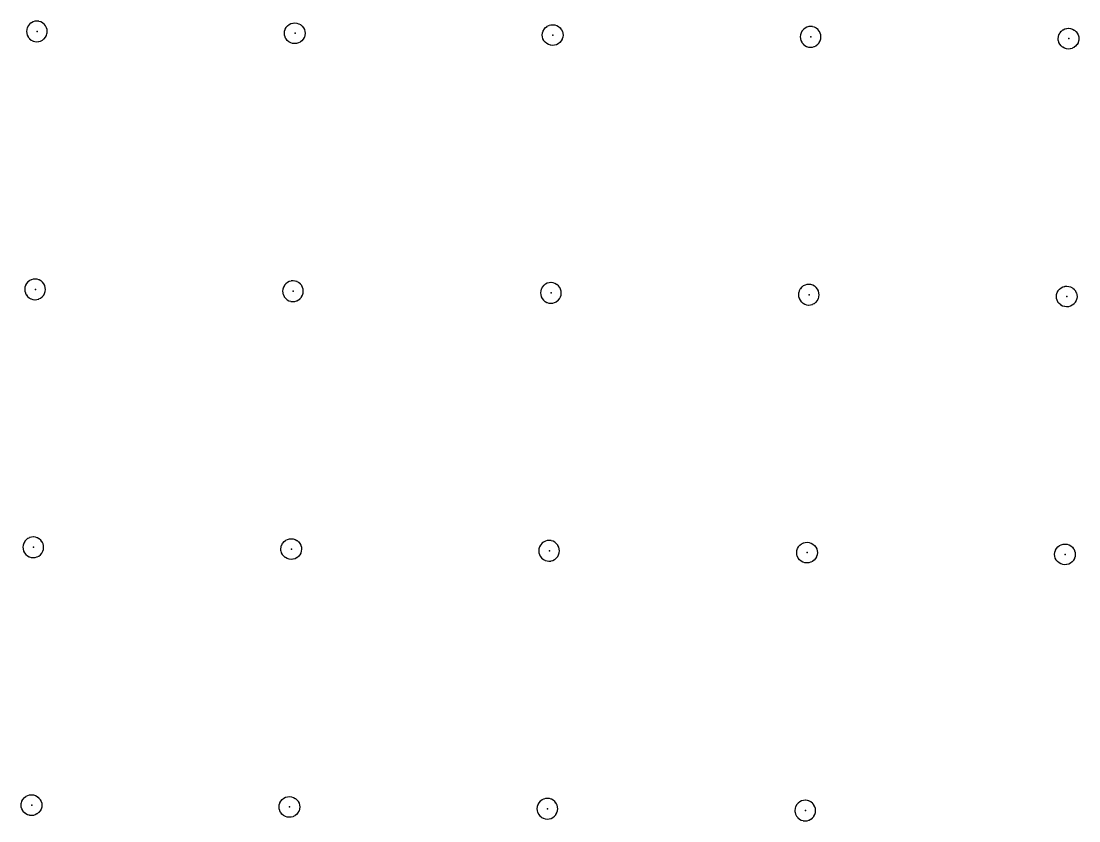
# Model space of a CAD drawing. Header units: metres. Extents: x 0 to 398, y -24 to 612.
# Drawn here: x 227.9 to 338.7, y 2.2 to 85.9 of the extents above; entities that cross this region are included whole.
import ezdxf

# ---------------------------------------------------------------- set-up
doc = ezdxf.new("R2010")
doc.units = ezdxf.units.M
doc.layers.add('LAYER_01_CUT', color=7, linetype='Continuous')
doc.layers.add('LAYER_04_GRID', color=7, linetype='Continuous')

msp = doc.modelspace()

# ---------------------------------------------------------------- linework, layer by layer
at = {"layer": 'LAYER_01_CUT'}
for points in [[(228.79, 84.08), (228.95, 83.95), (228.96, 83.94), (228.97, 83.93), (229.15, 83.84), (229.16, 83.83), (229.16, 83.83), (229.35, 83.77), (229.36, 83.77), (229.37, 83.77), (229.56, 83.75), (229.57, 83.75), (229.57, 83.75), (229.75, 83.77), (229.76, 83.77), (229.77, 83.77), (229.95, 83.82), (229.96, 83.82), (229.97, 83.83), (230.15, 83.91), (230.15, 83.92), (230.16, 83.92), (230.32, 84.05), (230.33, 84.05), (230.46, 84.21), (230.47, 84.22), (230.47, 84.23), (230.57, 84.41), (230.57, 84.42), (230.58, 84.42), (230.63, 84.61), (230.64, 84.62), (230.64, 84.63), (230.66, 84.82), (230.66, 84.83), (230.66, 84.83), (230.64, 85.01), (230.64, 85.02), (230.64, 85.03), (230.59, 85.21), (230.59, 85.22), (230.58, 85.23), (230.49, 85.41), (230.49, 85.41), (230.48, 85.42), (230.36, 85.58), (230.35, 85.59), (230.2, 85.72), (230.18, 85.73), (230.18, 85.73), (230, 85.83), (229.99, 85.83), (229.98, 85.84), (229.8, 85.89), (229.79, 85.9), (229.78, 85.9), (229.59, 85.92), (229.58, 85.92), (229.57, 85.92), (229.39, 85.9), (229.39, 85.9), (229.38, 85.9), (229.2, 85.85), (229.19, 85.85), (229.18, 85.84), (229, 85.75), (228.99, 85.75), (228.99, 85.74), (228.83, 85.62), (228.82, 85.61), (228.69, 85.46), (228.68, 85.44), (228.67, 85.44), (228.58, 85.26), (228.57, 85.25), (228.57, 85.24), (228.51, 85.06), (228.51, 85.05), (228.51, 85.04), (228.49, 84.85), (228.49, 84.84), (228.49, 84.83), (228.51, 84.65), (228.51, 84.65), (228.51, 84.64), (228.56, 84.45), (228.56, 84.45), (228.57, 84.44), (228.65, 84.26), (228.66, 84.25), (228.66, 84.25), (228.79, 84.09), (228.79, 84.08)], [(257.2, 85.53), (257.35, 85.4), (257.36, 85.39), (257.48, 85.23), (257.49, 85.23), (257.49, 85.22), (257.58, 85.04), (257.59, 85.03), (257.59, 85.03), (257.64, 84.84), (257.64, 84.83), (257.64, 84.83), (257.66, 84.65), (257.66, 84.64), (257.66, 84.63), (257.64, 84.44), (257.64, 84.43), (257.63, 84.42), (257.58, 84.24), (257.57, 84.23), (257.57, 84.22), (257.47, 84.04), (257.47, 84.04), (257.46, 84.02), (257.33, 83.87), (257.32, 83.86), (257.16, 83.74), (257.15, 83.73), (257.15, 83.73), (256.97, 83.64), (256.96, 83.64), (256.95, 83.63), (256.77, 83.58), (256.76, 83.58), (256.75, 83.58), (256.57, 83.56), (256.57, 83.56), (256.56, 83.56), (256.37, 83.58), (256.36, 83.59), (256.35, 83.59), (256.16, 83.65), (256.16, 83.65), (256.15, 83.65), (255.97, 83.75), (255.96, 83.75), (255.95, 83.76), (255.79, 83.89), (255.79, 83.9), (255.66, 84.06), (255.66, 84.07), (255.65, 84.08), (255.57, 84.25), (255.56, 84.26), (255.56, 84.27), (255.51, 84.45), (255.51, 84.46), (255.51, 84.47), (255.49, 84.65), (255.49, 84.65), (255.49, 84.66), (255.51, 84.85), (255.51, 84.86), (255.51, 84.87), (255.57, 85.06), (255.57, 85.07), (255.58, 85.07), (255.67, 85.25), (255.68, 85.26), (255.69, 85.27), (255.82, 85.43), (255.83, 85.43), (255.99, 85.56), (255.99, 85.56), (256, 85.57), (256.18, 85.66), (256.19, 85.66), (256.2, 85.66), (256.38, 85.71), (256.39, 85.71), (256.39, 85.72), (256.57, 85.73), (256.58, 85.73), (256.59, 85.73), (256.78, 85.71), (256.79, 85.71), (256.8, 85.71), (256.98, 85.65), (256.99, 85.65), (257, 85.64), (257.18, 85.55), (257.18, 85.54), (257.2, 85.53)], [(284.66, 84.45), (284.66, 84.45), (284.64, 84.25), (284.64, 84.25), (284.63, 84.24), (284.58, 84.05), (284.57, 84.04), (284.57, 84.03), (284.47, 83.86), (284.47, 83.85), (284.46, 83.84), (284.33, 83.68), (284.32, 83.68), (284.16, 83.55), (284.15, 83.55), (284.15, 83.54), (283.97, 83.45), (283.96, 83.45), (283.95, 83.45), (283.77, 83.4), (283.76, 83.39), (283.75, 83.39), (283.57, 83.38), (283.57, 83.38), (283.56, 83.38), (283.37, 83.4), (283.36, 83.4), (283.35, 83.4), (283.16, 83.46), (283.15, 83.46), (283.15, 83.47), (282.97, 83.56), (282.96, 83.57), (282.95, 83.58), (282.79, 83.71), (282.79, 83.71), (282.66, 83.87), (282.66, 83.88), (282.65, 83.89), (282.56, 84.07), (282.56, 84.07), (282.56, 84.08), (282.51, 84.27), (282.51, 84.27), (282.51, 84.28), (282.49, 84.46), (282.49, 84.47), (282.49, 84.48), (282.51, 84.67), (282.51, 84.68), (282.51, 84.68), (282.57, 84.87), (282.57, 84.88), (282.58, 84.89), (282.67, 85.06), (282.68, 85.07), (282.69, 85.08), (282.82, 85.24), (282.83, 85.25), (282.99, 85.37), (282.99, 85.38), (283, 85.38), (283.18, 85.47), (283.19, 85.47), (283.19, 85.48), (283.38, 85.53), (283.39, 85.53), (283.39, 85.53), (283.57, 85.54), (283.58, 85.54), (283.59, 85.54), (283.78, 85.52), (283.79, 85.52), (283.8, 85.52), (283.98, 85.46), (283.99, 85.46), (284, 85.46), (284.18, 85.36), (284.18, 85.36), (284.2, 85.34), (284.35, 85.21), (284.36, 85.21), (284.48, 85.05), (284.49, 85.04), (284.49, 85.03), (284.58, 84.86), (284.59, 84.85), (284.59, 84.84), (284.64, 84.66), (284.64, 84.65), (284.64, 84.64), (284.66, 84.46), (284.66, 84.45)], [(310.16, 83.27), (310.35, 83.21), (310.36, 83.21), (310.37, 83.21), (310.56, 83.19), (310.56, 83.19), (310.57, 83.19), (310.75, 83.21), (310.76, 83.21), (310.77, 83.21), (310.95, 83.26), (310.96, 83.26), (310.97, 83.27), (311.14, 83.35), (311.15, 83.36), (311.16, 83.36), (311.32, 83.49), (311.32, 83.5), (311.46, 83.65), (311.47, 83.66), (311.47, 83.67), (311.57, 83.85), (311.57, 83.86), (311.57, 83.86), (311.63, 84.05), (311.63, 84.06), (311.64, 84.07), (311.66, 84.26), (311.66, 84.27), (311.66, 84.27), (311.64, 84.45), (311.64, 84.46), (311.64, 84.47), (311.59, 84.65), (311.58, 84.66), (311.58, 84.67), (311.49, 84.85), (311.49, 84.85), (311.48, 84.86), (311.36, 85.02), (311.35, 85.03), (311.2, 85.16), (311.18, 85.17), (311.18, 85.17), (311, 85.27), (310.99, 85.27), (310.98, 85.28), (310.79, 85.33), (310.79, 85.34), (310.78, 85.34), (310.59, 85.36), (310.58, 85.36), (310.57, 85.36), (310.39, 85.34), (310.39, 85.34), (310.38, 85.34), (310.19, 85.29), (310.19, 85.29), (310.18, 85.28), (310, 85.19), (309.99, 85.19), (309.99, 85.18), (309.83, 85.06), (309.82, 85.05), (309.69, 84.9), (309.68, 84.88), (309.67, 84.88), (309.58, 84.7), (309.57, 84.69), (309.57, 84.68), (309.51, 84.5), (309.51, 84.49), (309.51, 84.48), (309.49, 84.29), (309.49, 84.28), (309.49, 84.27), (309.5, 84.09), (309.51, 84.09), (309.51, 84.08), (309.56, 83.9), (309.56, 83.89), (309.56, 83.88), (309.65, 83.7), (309.66, 83.69), (309.66, 83.69), (309.79, 83.53), (309.79, 83.52), (309.95, 83.39), (309.96, 83.38), (309.97, 83.37), (310.15, 83.28), (310.15, 83.28), (310.16, 83.27)], [(336.69, 84.71), (336.82, 84.87), (336.83, 84.87), (336.99, 85), (336.99, 85), (337, 85.01), (337.18, 85.1), (337.19, 85.1), (337.19, 85.1), (337.38, 85.15), (337.38, 85.15), (337.39, 85.16), (337.57, 85.17), (337.58, 85.17), (337.59, 85.17), (337.78, 85.15), (337.79, 85.15), (337.79, 85.15), (337.98, 85.09), (337.99, 85.09), (338, 85.08), (338.18, 84.99), (338.18, 84.98), (338.2, 84.97), (338.35, 84.84), (338.36, 84.83), (338.48, 84.67), (338.49, 84.67), (338.49, 84.66), (338.58, 84.48), (338.58, 84.47), (338.59, 84.47), (338.64, 84.28), (338.64, 84.27), (338.64, 84.27), (338.66, 84.09), (338.66, 84.08), (338.65, 84.07), (338.64, 83.88), (338.63, 83.87), (338.63, 83.87), (338.57, 83.68), (338.57, 83.67), (338.57, 83.66), (338.47, 83.48), (338.47, 83.48), (338.46, 83.46), (338.32, 83.31), (338.32, 83.3), (338.16, 83.18), (338.15, 83.17), (338.14, 83.17), (337.97, 83.08), (337.96, 83.08), (337.95, 83.07), (337.77, 83.02), (337.76, 83.02), (337.75, 83.02), (337.57, 83), (337.56, 83), (337.56, 83), (337.37, 83.02), (337.36, 83.03), (337.35, 83.03), (337.16, 83.09), (337.15, 83.09), (337.15, 83.09), (336.97, 83.19), (336.96, 83.19), (336.95, 83.2), (336.79, 83.34), (336.79, 83.34), (336.66, 83.5), (336.66, 83.51), (336.65, 83.52), (336.56, 83.69), (336.56, 83.7), (336.56, 83.71), (336.51, 83.89), (336.5, 83.9), (336.5, 83.91), (336.49, 84.09), (336.49, 84.1), (336.49, 84.1), (336.51, 84.29), (336.51, 84.3), (336.51, 84.31), (336.57, 84.5), (336.57, 84.51), (336.58, 84.51), (336.67, 84.69), (336.68, 84.7), (336.69, 84.71)], [(230.46, 58.01), (230.46, 58.02), (230.45, 58.03), (230.4, 58.21), (230.4, 58.22), (230.4, 58.23), (230.31, 58.41), (230.3, 58.41), (230.3, 58.42), (230.17, 58.58), (230.17, 58.59), (230.01, 58.72), (230, 58.73), (229.99, 58.73), (229.81, 58.83), (229.81, 58.83), (229.8, 58.84), (229.61, 58.89), (229.6, 58.9), (229.59, 58.9), (229.4, 58.92), (229.4, 58.92), (229.39, 58.92), (229.21, 58.9), (229.2, 58.9), (229.19, 58.9), (229.01, 58.85), (229, 58.85), (228.99, 58.84), (228.82, 58.75), (228.81, 58.75), (228.8, 58.74), (228.64, 58.62), (228.64, 58.61), (228.5, 58.46), (228.49, 58.44), (228.49, 58.44), (228.39, 58.26), (228.39, 58.25), (228.39, 58.24), (228.33, 58.06), (228.33, 58.05), (228.32, 58.04), (228.31, 57.85), (228.3, 57.84), (228.31, 57.83), (228.32, 57.65), (228.32, 57.65), (228.32, 57.64), (228.37, 57.46), (228.38, 57.45), (228.38, 57.44), (228.47, 57.26), (228.47, 57.25), (228.48, 57.25), (228.6, 57.09), (228.61, 57.08), (228.76, 56.95), (228.78, 56.94), (228.79, 56.93), (228.96, 56.84), (228.97, 56.84), (228.98, 56.83), (229.17, 56.77), (229.17, 56.77), (229.18, 56.77), (229.37, 56.75), (229.38, 56.75), (229.39, 56.75), (229.57, 56.77), (229.58, 56.77), (229.58, 56.77), (229.77, 56.82), (229.77, 56.82), (229.78, 56.83), (229.96, 56.91), (229.97, 56.92), (229.97, 56.92), (230.13, 57.05), (230.14, 57.06), (230.27, 57.21), (230.28, 57.22), (230.29, 57.23), (230.38, 57.41), (230.39, 57.42), (230.39, 57.42), (230.45, 57.61), (230.45, 57.62), (230.45, 57.63), (230.47, 57.82), (230.47, 57.83), (230.47, 57.83), (230.46, 58.01)], [(255.8, 58.56), (255.64, 58.43), (255.63, 58.43), (255.5, 58.27), (255.49, 58.26), (255.49, 58.25), (255.39, 58.07), (255.39, 58.07), (255.38, 58.06), (255.33, 57.87), (255.33, 57.86), (255.32, 57.85), (255.3, 57.66), (255.3, 57.66), (255.3, 57.65), (255.32, 57.47), (255.32, 57.46), (255.32, 57.45), (255.37, 57.27), (255.38, 57.26), (255.38, 57.25), (255.47, 57.08), (255.47, 57.07), (255.48, 57.06), (255.6, 56.9), (255.61, 56.9), (255.76, 56.76), (255.78, 56.75), (255.78, 56.75), (255.96, 56.65), (255.97, 56.65), (255.98, 56.65), (256.16, 56.59), (256.17, 56.59), (256.18, 56.58), (256.37, 56.56), (256.38, 56.56), (256.39, 56.56), (256.57, 56.58), (256.57, 56.58), (256.58, 56.58), (256.77, 56.63), (256.77, 56.64), (256.78, 56.64), (256.96, 56.73), (256.97, 56.73), (256.97, 56.74), (257.13, 56.86), (257.14, 56.87), (257.27, 57.02), (257.28, 57.04), (257.29, 57.04), (257.38, 57.22), (257.39, 57.23), (257.39, 57.24), (257.45, 57.43), (257.45, 57.43), (257.45, 57.44), (257.47, 57.63), (257.47, 57.64), (257.47, 57.65), (257.46, 57.83), (257.45, 57.84), (257.45, 57.84), (257.4, 58.03), (257.4, 58.03), (257.4, 58.04), (257.31, 58.22), (257.3, 58.23), (257.3, 58.23), (257.17, 58.39), (257.17, 58.4), (257.01, 58.53), (257, 58.54), (256.99, 58.55), (256.81, 58.64), (256.81, 58.65), (256.8, 58.65), (256.61, 58.71), (256.6, 58.71), (256.59, 58.71), (256.4, 58.73), (256.39, 58.73), (256.39, 58.73), (256.21, 58.72), (256.2, 58.71), (256.19, 58.71), (256.01, 58.66), (256, 58.66), (255.99, 58.66), (255.82, 58.57), (255.81, 58.56), (255.8, 58.56)], [(284.47, 57.45), (284.47, 57.45), (284.47, 57.46), (284.46, 57.64), (284.45, 57.65), (284.45, 57.66), (284.4, 57.84), (284.4, 57.85), (284.4, 57.86), (284.31, 58.03), (284.3, 58.04), (284.3, 58.05), (284.17, 58.21), (284.17, 58.21), (284.01, 58.34), (284, 58.36), (283.99, 58.36), (283.81, 58.46), (283.81, 58.46), (283.8, 58.46), (283.61, 58.52), (283.6, 58.52), (283.59, 58.52), (283.4, 58.54), (283.39, 58.54), (283.39, 58.54), (283.21, 58.53), (283.2, 58.53), (283.19, 58.53), (283.01, 58.48), (283, 58.47), (282.99, 58.47), (282.81, 58.38), (282.81, 58.38), (282.8, 58.37), (282.64, 58.25), (282.63, 58.24), (282.5, 58.09), (282.49, 58.07), (282.49, 58.06), (282.39, 57.89), (282.39, 57.88), (282.38, 57.87), (282.33, 57.68), (282.32, 57.68), (282.32, 57.67), (282.3, 57.48), (282.3, 57.47), (282.3, 57.46), (282.32, 57.28), (282.32, 57.27), (282.32, 57.27), (282.37, 57.08), (282.37, 57.07), (282.38, 57.07), (282.47, 56.89), (282.47, 56.88), (282.48, 56.87), (282.6, 56.72), (282.61, 56.71), (282.76, 56.58), (282.78, 56.57), (282.78, 56.56), (282.96, 56.47), (282.97, 56.46), (282.98, 56.46), (283.16, 56.4), (283.17, 56.4), (283.18, 56.4), (283.37, 56.38), (283.38, 56.38), (283.39, 56.38), (283.57, 56.39), (283.57, 56.39), (283.58, 56.4), (283.77, 56.45), (283.77, 56.45), (283.78, 56.45), (283.96, 56.54), (283.97, 56.55), (283.97, 56.55), (284.13, 56.68), (284.14, 56.68), (284.27, 56.84), (284.28, 56.85), (284.29, 56.86), (284.38, 57.04), (284.39, 57.04), (284.39, 57.05), (284.45, 57.24), (284.45, 57.25), (284.45, 57.26), (284.47, 57.45)], [(309.81, 58.19), (309.81, 58.19), (309.8, 58.19), (309.64, 58.06), (309.63, 58.05), (309.5, 57.9), (309.49, 57.89), (309.49, 57.88), (309.39, 57.7), (309.39, 57.69), (309.38, 57.69), (309.33, 57.5), (309.32, 57.49), (309.32, 57.48), (309.3, 57.29), (309.3, 57.28), (309.3, 57.27), (309.32, 57.1), (309.32, 57.09), (309.32, 57.08), (309.37, 56.9), (309.37, 56.89), (309.38, 56.88), (309.47, 56.7), (309.47, 56.7), (309.48, 56.69), (309.6, 56.53), (309.61, 56.52), (309.76, 56.39), (309.78, 56.38), (309.78, 56.38), (309.96, 56.28), (309.97, 56.28), (309.98, 56.27), (310.16, 56.22), (310.17, 56.21), (310.18, 56.21), (310.37, 56.19), (310.38, 56.19), (310.39, 56.19), (310.57, 56.21), (310.57, 56.21), (310.58, 56.21), (310.76, 56.26), (310.77, 56.26), (310.78, 56.27), (310.96, 56.36), (310.97, 56.36), (310.97, 56.36), (311.13, 56.49), (311.14, 56.5), (311.27, 56.65), (311.28, 56.66), (311.29, 56.67), (311.38, 56.85), (311.39, 56.86), (311.39, 56.86), (311.45, 57.05), (311.45, 57.06), (311.45, 57.07), (311.47, 57.26), (311.47, 57.27), (311.47, 57.28), (311.45, 57.45), (311.45, 57.46), (311.45, 57.47), (311.4, 57.65), (311.4, 57.66), (311.39, 57.67), (311.31, 57.85), (311.3, 57.85), (311.3, 57.86), (311.17, 58.02), (311.17, 58.03), (311.01, 58.16), (311, 58.17), (310.99, 58.17), (310.81, 58.27), (310.8, 58.27), (310.8, 58.28), (310.61, 58.33), (310.6, 58.34), (310.59, 58.34), (310.4, 58.36), (310.39, 58.36), (310.39, 58.36), (310.21, 58.34), (310.2, 58.34), (310.19, 58.34), (310.01, 58.29), (310, 58.29), (309.99, 58.28), (309.81, 58.19)], [(336.5, 57.71), (336.63, 57.87), (336.64, 57.87), (336.8, 58), (336.81, 58), (336.81, 58.01), (336.99, 58.1), (337, 58.1), (337.01, 58.1), (337.19, 58.15), (337.2, 58.16), (337.21, 58.16), (337.39, 58.17), (337.39, 58.17), (337.4, 58.17), (337.59, 58.15), (337.6, 58.15), (337.61, 58.15), (337.8, 58.09), (337.8, 58.09), (337.81, 58.08), (337.99, 57.99), (338, 57.98), (338.01, 57.97), (338.16, 57.84), (338.17, 57.83), (338.3, 57.68), (338.3, 57.67), (338.3, 57.66), (338.39, 57.48), (338.4, 57.48), (338.4, 57.47), (338.45, 57.28), (338.45, 57.28), (338.45, 57.27), (338.47, 57.09), (338.47, 57.08), (338.47, 57.07), (338.45, 56.88), (338.45, 56.87), (338.45, 56.87), (338.39, 56.68), (338.38, 56.67), (338.38, 56.66), (338.28, 56.49), (338.28, 56.48), (338.27, 56.46), (338.14, 56.31), (338.13, 56.3), (337.97, 56.18), (337.96, 56.17), (337.96, 56.17), (337.78, 56.08), (337.77, 56.08), (337.76, 56.07), (337.58, 56.02), (337.57, 56.02), (337.56, 56.02), (337.39, 56.01), (337.38, 56.01), (337.37, 56.01), (337.18, 56.03), (337.17, 56.03), (337.16, 56.03), (336.97, 56.09), (336.97, 56.09), (336.96, 56.09), (336.78, 56.19), (336.77, 56.19), (336.76, 56.2), (336.61, 56.34), (336.6, 56.34), (336.47, 56.5), (336.47, 56.51), (336.47, 56.52), (336.38, 56.69), (336.37, 56.7), (336.37, 56.71), (336.32, 56.89), (336.32, 56.9), (336.32, 56.91), (336.3, 57.09), (336.3, 57.1), (336.3, 57.1), (336.32, 57.29), (336.32, 57.3), (336.33, 57.31), (336.38, 57.5), (336.39, 57.51), (336.39, 57.51), (336.49, 57.69), (336.49, 57.7), (336.5, 57.71)], [(228.14, 31.05), (228.14, 31.04), (228.12, 30.85), (228.12, 30.84), (228.12, 30.83), (228.13, 30.66), (228.13, 30.65), (228.14, 30.64), (228.19, 30.46), (228.19, 30.45), (228.19, 30.44), (228.28, 30.26), (228.29, 30.26), (228.29, 30.25), (228.42, 30.09), (228.42, 30.08), (228.58, 29.95), (228.59, 29.94), (228.6, 29.94), (228.78, 29.84), (228.78, 29.84), (228.79, 29.83), (228.98, 29.78), (228.99, 29.77), (229, 29.77), (229.19, 29.75), (229.19, 29.75), (229.2, 29.75), (229.38, 29.77), (229.39, 29.77), (229.4, 29.77), (229.58, 29.82), (229.59, 29.82), (229.6, 29.83), (229.77, 29.92), (229.78, 29.92), (229.79, 29.92), (229.95, 30.05), (229.95, 30.06), (230.08, 30.21), (230.1, 30.22), (230.1, 30.23), (230.2, 30.41), (230.2, 30.42), (230.2, 30.42), (230.26, 30.61), (230.26, 30.62), (230.26, 30.63), (230.28, 30.82), (230.28, 30.83), (230.28, 30.84), (230.27, 31.01), (230.27, 31.02), (230.27, 31.03), (230.22, 31.21), (230.21, 31.22), (230.21, 31.23), (230.12, 31.41), (230.12, 31.41), (230.11, 31.42), (229.99, 31.58), (229.98, 31.59), (229.83, 31.72), (229.81, 31.73), (229.8, 31.73), (229.63, 31.83), (229.62, 31.83), (229.61, 31.84), (229.42, 31.89), (229.42, 31.9), (229.41, 31.9), (229.22, 31.92), (229.21, 31.92), (229.2, 31.92), (229.02, 31.9), (229.01, 31.9), (229.01, 31.9), (228.82, 31.85), (228.81, 31.85), (228.81, 31.84), (228.63, 31.75), (228.62, 31.75), (228.61, 31.75), (228.46, 31.62), (228.45, 31.61), (228.32, 31.46), (228.31, 31.45), (228.3, 31.44), (228.21, 31.26), (228.2, 31.25), (228.2, 31.25), (228.14, 31.06), (228.14, 31.05)], [(256.77, 29.73), (256.6, 29.64), (256.59, 29.64), (256.58, 29.63), (256.4, 29.58), (256.39, 29.58), (256.38, 29.58), (256.2, 29.57), (256.19, 29.57), (256.19, 29.57), (256, 29.59), (255.99, 29.59), (255.98, 29.59), (255.79, 29.65), (255.78, 29.65), (255.77, 29.65), (255.6, 29.75), (255.59, 29.75), (255.58, 29.77), (255.42, 29.9), (255.42, 29.9), (255.29, 30.06), (255.29, 30.07), (255.28, 30.08), (255.19, 30.25), (255.19, 30.26), (255.19, 30.27), (255.14, 30.45), (255.13, 30.46), (255.13, 30.47), (255.12, 30.65), (255.12, 30.66), (255.12, 30.66), (255.14, 30.85), (255.14, 30.86), (255.14, 30.87), (255.2, 31.06), (255.2, 31.07), (255.21, 31.07), (255.3, 31.25), (255.31, 31.26), (255.32, 31.27), (255.45, 31.43), (255.46, 31.43), (255.61, 31.56), (255.62, 31.56), (255.63, 31.57), (255.81, 31.66), (255.81, 31.66), (255.82, 31.66), (256.01, 31.71), (256.01, 31.72), (256.02, 31.72), (256.2, 31.73), (256.21, 31.73), (256.22, 31.73), (256.41, 31.71), (256.42, 31.71), (256.42, 31.71), (256.61, 31.65), (256.62, 31.65), (256.63, 31.64), (256.8, 31.55), (256.81, 31.54), (256.83, 31.53), (256.98, 31.4), (256.99, 31.39), (257.11, 31.24), (257.12, 31.23), (257.12, 31.22), (257.21, 31.04), (257.21, 31.04), (257.22, 31.03), (257.27, 30.84), (257.27, 30.84), (257.27, 30.83), (257.28, 30.65), (257.28, 30.64), (257.28, 30.63), (257.26, 30.44), (257.26, 30.43), (257.26, 30.43), (257.2, 30.24), (257.2, 30.23), (257.2, 30.22), (257.1, 30.05), (257.1, 30.04), (257.08, 30.02), (256.95, 29.87), (256.95, 29.86), (256.79, 29.74), (256.78, 29.73), (256.77, 29.73)], [(283.95, 29.68), (284.08, 29.84), (284.09, 29.85), (284.1, 29.86), (284.2, 30.04), (284.2, 30.04), (284.2, 30.05), (284.26, 30.24), (284.26, 30.25), (284.26, 30.26), (284.28, 30.45), (284.28, 30.45), (284.28, 30.46), (284.27, 30.64), (284.27, 30.65), (284.27, 30.66), (284.21, 30.84), (284.21, 30.85), (284.21, 30.86), (284.12, 31.03), (284.12, 31.04), (284.11, 31.05), (283.99, 31.21), (283.98, 31.21), (283.82, 31.35), (283.81, 31.36), (283.8, 31.36), (283.63, 31.46), (283.62, 31.46), (283.61, 31.46), (283.42, 31.52), (283.41, 31.52), (283.41, 31.53), (283.22, 31.54), (283.21, 31.55), (283.2, 31.55), (283.02, 31.53), (283.01, 31.53), (283, 31.53), (282.82, 31.48), (282.81, 31.47), (282.81, 31.47), (282.63, 31.38), (282.62, 31.38), (282.61, 31.37), (282.45, 31.25), (282.45, 31.24), (282.32, 31.09), (282.31, 31.07), (282.3, 31.07), (282.2, 30.89), (282.2, 30.88), (282.2, 30.87), (282.14, 30.68), (282.14, 30.68), (282.14, 30.67), (282.12, 30.48), (282.12, 30.47), (282.12, 30.46), (282.13, 30.28), (282.13, 30.27), (282.13, 30.27), (282.19, 30.08), (282.19, 30.08), (282.19, 30.07), (282.28, 29.89), (282.28, 29.88), (282.29, 29.88), (282.41, 29.72), (282.42, 29.71), (282.58, 29.58), (282.59, 29.57), (282.6, 29.56), (282.77, 29.47), (282.78, 29.46), (282.79, 29.46), (282.98, 29.4), (282.99, 29.4), (282.99, 29.4), (283.18, 29.38), (283.19, 29.38), (283.2, 29.38), (283.38, 29.39), (283.39, 29.39), (283.4, 29.4), (283.58, 29.45), (283.59, 29.45), (283.59, 29.45), (283.77, 29.54), (283.78, 29.55), (283.79, 29.55), (283.95, 29.68), (283.95, 29.68)], [(310.78, 29.36), (310.77, 29.36), (310.59, 29.27), (310.59, 29.26), (310.58, 29.26), (310.39, 29.21), (310.39, 29.21), (310.38, 29.21), (310.2, 29.19), (310.19, 29.19), (310.18, 29.19), (309.99, 29.21), (309.98, 29.21), (309.98, 29.22), (309.79, 29.27), (309.78, 29.28), (309.77, 29.28), (309.6, 29.38), (309.59, 29.38), (309.58, 29.39), (309.42, 29.52), (309.41, 29.53), (309.29, 29.69), (309.28, 29.7), (309.28, 29.7), (309.19, 29.88), (309.19, 29.89), (309.18, 29.9), (309.13, 30.08), (309.13, 30.09), (309.13, 30.1), (309.12, 30.28), (309.12, 30.28), (309.12, 30.29), (309.14, 30.48), (309.14, 30.49), (309.14, 30.5), (309.2, 30.69), (309.2, 30.69), (309.2, 30.7), (309.3, 30.88), (309.3, 30.89), (309.32, 30.9), (309.45, 31.05), (309.45, 31.06), (309.61, 31.19), (309.62, 31.19), (309.63, 31.2), (309.8, 31.28), (309.81, 31.29), (309.82, 31.29), (310, 31.34), (310.01, 31.34), (310.02, 31.34), (310.2, 31.36), (310.21, 31.36), (310.22, 31.36), (310.41, 31.34), (310.41, 31.34), (310.42, 31.34), (310.61, 31.28), (310.62, 31.27), (310.63, 31.27), (310.8, 31.17), (310.81, 31.17), (310.82, 31.16), (310.98, 31.03), (310.98, 31.02), (311.11, 30.86), (311.11, 30.86), (311.12, 30.85), (311.21, 30.67), (311.21, 30.66), (311.21, 30.65), (311.26, 30.47), (311.27, 30.46), (311.27, 30.45), (311.28, 30.28), (311.28, 30.27), (311.28, 30.26), (311.26, 30.07), (311.26, 30.06), (311.26, 30.05), (311.2, 29.87), (311.2, 29.86), (311.19, 29.85), (311.1, 29.67), (311.09, 29.66), (311.08, 29.65), (310.95, 29.5), (310.95, 29.49), (310.79, 29.37), (310.78, 29.36)], [(337.8, 30.99), (337.81, 30.98), (337.82, 30.97), (337.98, 30.84), (337.98, 30.84), (338.11, 30.68), (338.11, 30.67), (338.12, 30.66), (338.21, 30.48), (338.21, 30.48), (338.21, 30.47), (338.26, 30.28), (338.27, 30.28), (338.27, 30.27), (338.28, 30.09), (338.28, 30.08), (338.28, 30.07), (338.26, 29.88), (338.26, 29.87), (338.26, 29.87), (338.2, 29.68), (338.2, 29.67), (338.19, 29.66), (338.1, 29.49), (338.09, 29.48), (338.08, 29.46), (337.95, 29.31), (337.95, 29.3), (337.79, 29.18), (337.78, 29.17), (337.77, 29.17), (337.59, 29.08), (337.59, 29.08), (337.58, 29.07), (337.39, 29.02), (337.39, 29.02), (337.38, 29.02), (337.2, 29.01), (337.19, 29.01), (337.18, 29.01), (336.99, 29.03), (336.98, 29.03), (336.98, 29.03), (336.79, 29.09), (336.78, 29.09), (336.77, 29.09), (336.6, 29.19), (336.59, 29.19), (336.58, 29.21), (336.42, 29.34), (336.41, 29.34), (336.29, 29.5), (336.28, 29.51), (336.28, 29.52), (336.19, 29.69), (336.19, 29.7), (336.18, 29.71), (336.13, 29.89), (336.13, 29.9), (336.13, 29.91), (336.12, 30.09), (336.12, 30.1), (336.12, 30.1), (336.14, 30.3), (336.14, 30.3), (336.14, 30.31), (336.2, 30.5), (336.2, 30.51), (336.2, 30.52), (336.3, 30.69), (336.3, 30.7), (336.32, 30.71), (336.45, 30.87), (336.45, 30.87), (336.61, 31), (336.62, 31), (336.63, 31.01), (336.8, 31.1), (336.81, 31.1), (336.82, 31.1), (337, 31.15), (337.01, 31.16), (337.02, 31.16), (337.2, 31.17), (337.21, 31.17), (337.21, 31.17), (337.41, 31.15), (337.41, 31.15), (337.42, 31.15), (337.61, 31.09), (337.62, 31.09), (337.63, 31.08), (337.8, 30.99)], [(228.13, 4.46), (228.26, 4.61), (228.27, 4.62), (228.43, 4.75), (228.44, 4.75), (228.44, 4.76), (228.62, 4.84), (228.63, 4.85), (228.64, 4.85), (228.82, 4.9), (228.83, 4.9), (228.84, 4.9), (229.02, 4.92), (229.02, 4.92), (229.03, 4.92), (229.22, 4.9), (229.23, 4.9), (229.24, 4.9), (229.43, 4.84), (229.43, 4.83), (229.44, 4.83), (229.62, 4.74), (229.63, 4.73), (229.64, 4.72), (229.79, 4.59), (229.8, 4.58), (229.93, 4.42), (229.93, 4.42), (229.93, 4.41), (230.02, 4.23), (230.03, 4.22), (230.03, 4.21), (230.08, 4.03), (230.08, 4.02), (230.08, 4.01), (230.1, 3.84), (230.1, 3.83), (230.1, 3.82), (230.08, 3.63), (230.08, 3.62), (230.08, 3.61), (230.02, 3.43), (230.01, 3.42), (230.01, 3.41), (229.91, 3.23), (229.91, 3.22), (229.9, 3.21), (229.77, 3.06), (229.76, 3.05), (229.6, 2.93), (229.59, 2.92), (229.59, 2.92), (229.41, 2.83), (229.4, 2.82), (229.39, 2.82), (229.21, 2.77), (229.2, 2.77), (229.19, 2.77), (229.02, 2.75), (229.01, 2.75), (229, 2.75), (228.81, 2.77), (228.8, 2.77), (228.79, 2.78), (228.61, 2.83), (228.6, 2.84), (228.59, 2.84), (228.41, 2.94), (228.4, 2.94), (228.39, 2.95), (228.24, 3.08), (228.23, 3.09), (228.11, 3.25), (228.1, 3.26), (228.1, 3.26), (228.01, 3.44), (228, 3.45), (228, 3.46), (227.95, 3.64), (227.95, 3.65), (227.95, 3.66), (227.93, 3.84), (227.93, 3.84), (227.93, 3.85), (227.95, 4.04), (227.95, 4.05), (227.96, 4.06), (228.01, 4.25), (228.02, 4.25), (228.02, 4.26), (228.12, 4.44), (228.12, 4.45), (228.13, 4.46)], [(255.1, 3.07), (255.09, 3.08), (255.01, 3.25), (255, 3.26), (255, 3.27), (254.95, 3.45), (254.95, 3.46), (254.95, 3.47), (254.93, 3.65), (254.93, 3.66), (254.93, 3.66), (254.95, 3.86), (254.95, 3.86), (254.95, 3.87), (255.01, 4.06), (255.01, 4.07), (255.02, 4.08), (255.11, 4.25), (255.12, 4.26), (255.13, 4.27), (255.26, 4.43), (255.27, 4.43), (255.43, 4.56), (255.43, 4.56), (255.44, 4.57), (255.62, 4.66), (255.63, 4.66), (255.64, 4.66), (255.82, 4.71), (255.83, 4.72), (255.83, 4.72), (256.01, 4.73), (256.02, 4.73), (256.03, 4.73), (256.22, 4.71), (256.23, 4.71), (256.24, 4.71), (256.42, 4.65), (256.43, 4.65), (256.44, 4.64), (256.62, 4.55), (256.62, 4.54), (256.64, 4.53), (256.79, 4.4), (256.8, 4.4), (256.92, 4.24), (256.93, 4.23), (256.93, 4.22), (257.02, 4.04), (257.03, 4.04), (257.03, 4.03), (257.08, 3.84), (257.08, 3.84), (257.08, 3.83), (257.1, 3.65), (257.1, 3.64), (257.1, 3.63), (257.08, 3.44), (257.08, 3.43), (257.07, 3.43), (257.02, 3.24), (257.01, 3.23), (257.01, 3.22), (256.91, 3.05), (256.91, 3.04), (256.9, 3.02), (256.77, 2.87), (256.76, 2.86), (256.6, 2.74), (256.59, 2.73), (256.59, 2.73), (256.41, 2.64), (256.4, 2.64), (256.39, 2.63), (256.21, 2.58), (256.2, 2.58), (256.19, 2.58), (256.01, 2.57), (256.01, 2.57), (256, 2.57), (255.81, 2.59), (255.8, 2.59), (255.79, 2.59), (255.6, 2.65), (255.6, 2.65), (255.59, 2.65), (255.41, 2.75), (255.4, 2.75), (255.39, 2.77), (255.23, 2.9), (255.23, 2.9), (255.1, 3.06), (255.1, 3.07)], [(281.95, 3.67), (281.93, 3.48), (281.93, 3.47), (281.93, 3.46), (281.95, 3.28), (281.95, 3.28), (281.95, 3.27), (282, 3.08), (282, 3.08), (282.01, 3.07), (282.09, 2.89), (282.1, 2.88), (282.1, 2.88), (282.23, 2.72), (282.23, 2.71), (282.39, 2.58), (282.4, 2.57), (282.41, 2.56), (282.59, 2.47), (282.6, 2.46), (282.6, 2.46), (282.79, 2.4), (282.8, 2.4), (282.81, 2.4), (283, 2.38), (283.01, 2.38), (283.01, 2.38), (283.19, 2.39), (283.2, 2.4), (283.21, 2.4), (283.39, 2.45), (283.4, 2.45), (283.41, 2.45), (283.59, 2.54), (283.59, 2.55), (283.6, 2.55), (283.76, 2.68), (283.77, 2.68), (283.9, 2.84), (283.91, 2.85), (283.91, 2.86), (284.01, 3.04), (284.01, 3.04), (284.02, 3.05), (284.07, 3.24), (284.08, 3.25), (284.08, 3.26), (284.1, 3.45), (284.1, 3.46), (284.1, 3.46), (284.08, 3.64), (284.08, 3.65), (284.08, 3.66), (284.03, 3.84), (284.03, 3.85), (284.02, 3.86), (283.93, 4.03), (283.93, 4.04), (283.92, 4.05), (283.8, 4.21), (283.79, 4.22), (283.64, 4.35), (283.62, 4.36), (283.62, 4.36), (283.44, 4.46), (283.43, 4.46), (283.42, 4.46), (283.24, 4.52), (283.23, 4.52), (283.22, 4.53), (283.03, 4.55), (283.02, 4.55), (283.01, 4.55), (282.83, 4.53), (282.83, 4.53), (282.82, 4.53), (282.64, 4.48), (282.63, 4.47), (282.62, 4.47), (282.44, 4.38), (282.43, 4.38), (282.43, 4.37), (282.27, 4.25), (282.26, 4.24), (282.13, 4.09), (282.12, 4.07), (282.11, 4.07), (282.02, 3.89), (282.01, 3.88), (282.01, 3.87), (281.95, 3.69), (281.95, 3.68), (281.95, 3.67)], [(309.39, 2.39), (309.4, 2.38), (309.41, 2.38), (309.59, 2.28), (309.59, 2.28), (309.6, 2.27), (309.79, 2.22), (309.8, 2.21), (309.81, 2.21), (310, 2.19), (310.01, 2.19), (310.01, 2.19), (310.19, 2.21), (310.2, 2.21), (310.21, 2.21), (310.39, 2.26), (310.4, 2.26), (310.41, 2.27), (310.58, 2.36), (310.59, 2.36), (310.6, 2.37), (310.76, 2.49), (310.77, 2.5), (310.9, 2.65), (310.91, 2.67), (310.91, 2.67), (311.01, 2.85), (311.01, 2.86), (311.02, 2.87), (311.07, 3.05), (311.07, 3.06), (311.08, 3.07), (311.1, 3.26), (311.1, 3.27), (311.1, 3.28), (311.08, 3.46), (311.08, 3.46), (311.08, 3.47), (311.03, 3.66), (311.02, 3.66), (311.02, 3.67), (310.93, 3.85), (310.93, 3.86), (310.92, 3.86), (310.8, 4.02), (310.79, 4.03), (310.64, 4.16), (310.62, 4.17), (310.62, 4.18), (310.44, 4.27), (310.43, 4.28), (310.42, 4.28), (310.24, 4.34), (310.23, 4.34), (310.22, 4.34), (310.03, 4.36), (310.02, 4.36), (310.01, 4.36), (309.83, 4.34), (309.83, 4.34), (309.82, 4.34), (309.63, 4.29), (309.63, 4.29), (309.62, 4.28), (309.44, 4.2), (309.43, 4.19), (309.43, 4.19), (309.27, 4.06), (309.26, 4.06), (309.13, 3.9), (309.12, 3.89), (309.11, 3.88), (309.02, 3.7), (309.01, 3.69), (309.01, 3.69), (308.95, 3.5), (308.95, 3.49), (308.95, 3.48), (308.93, 3.29), (308.93, 3.28), (308.93, 3.28), (308.94, 3.1), (308.95, 3.09), (308.95, 3.08), (309, 2.9), (309, 2.89), (309, 2.88), (309.09, 2.7), (309.1, 2.7), (309.1, 2.69), (309.23, 2.53), (309.23, 2.52), (309.39, 2.39)]]:
    msp.add_lwpolyline(points, dxfattribs=at)
at = {"layer": 'LAYER_04_GRID'}
for p in [(229.6, 84.83), (256.6, 84.65), (283.6, 84.46), (310.6, 84.27), (337.6, 84.09), (229.42, 57.83), (256.41, 57.65), (283.41, 57.46), (310.41, 57.27), (337.41, 57.09), (229.23, 30.83), (256.23, 30.65), (283.23, 30.46), (310.23, 30.28), (337.23, 30.09), (229.04, 3.84), (256.04, 3.65), (283.04, 3.46), (310.04, 3.28)]:
    msp.add_point(p, dxfattribs=at)

doc.saveas('drawing.dxf')
